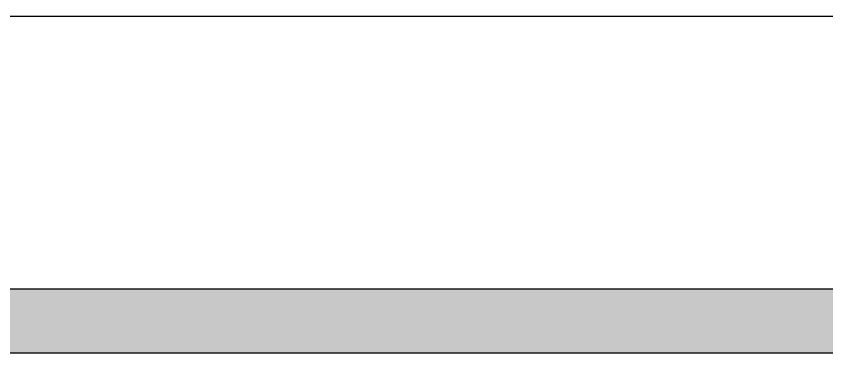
# Model space of a CAD drawing. Header units: millimetres. Extents: x 79741 to 173011, y 86123 to 135501.
# Drawn here: x 129037 to 145397, y 86123 to 92922 of the extents above; entities that cross this region are included whole.
import ezdxf

# ---------------------------------------------------------------- set-up
doc = ezdxf.new("R2010")
doc.units = ezdxf.units.MM
doc.layers.add('www.cad-blocks.net', color=7, linetype='Continuous')

# ---------------------------------------------------------------- blocks, each defined once
blk = doc.blocks.new('FORMAT')
at = {"layer": 'www.cad-blocks.net', "true_color": 0x546d8e}
h = blk.add_hatch(color=155, dxfattribs=at)
h.set_gradient(color1=(68, 68, 68), color2=(84, 109, 142), tint=1)
h.paths.add_polyline_path([(87199, 87415), (87199, 86123), (173011, 86123), (173011, 87415)])
at = {"layer": 'www.cad-blocks.net', "color": 155, "true_color": 0x546d8e}
for p, q in [((87199, 92922), (173011, 92922)), ((87199, 87415), (173011, 87415)), ((87199, 87415), (173011, 87415)), ((87199, 86123), (173011, 86123))]:
    blk.add_line(p, q, dxfattribs=at)

msp = doc.modelspace()

# ---------------------------------------------------------------- block references
at = {"layer": 'www.cad-blocks.net'}
msp.add_blockref('FORMAT', (0, 0), dxfattribs=at)

doc.saveas('drawing.dxf')
